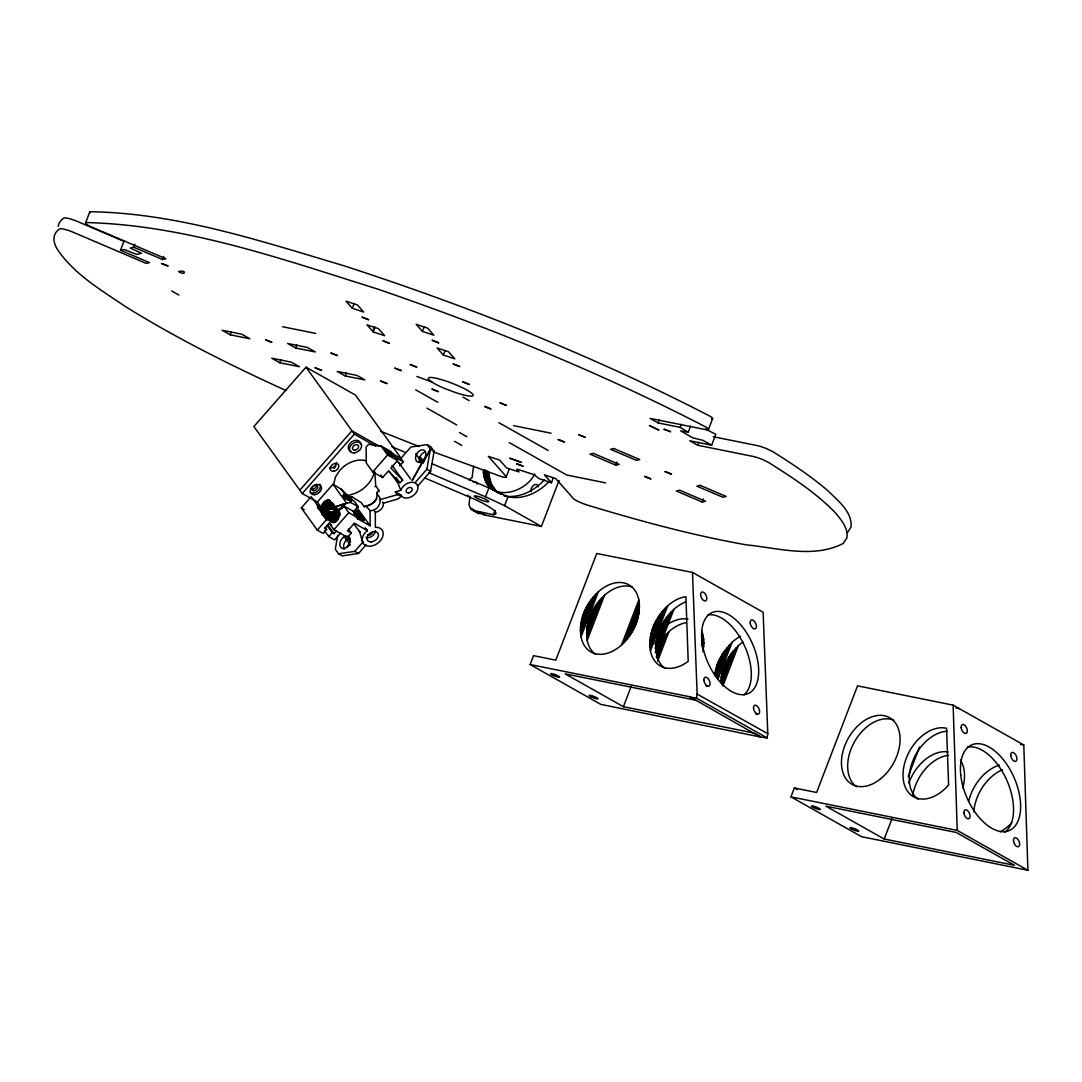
<?xml version="1.0" encoding="UTF-8"?>
<svg xmlns="http://www.w3.org/2000/svg" width="1082" height="1082" viewBox="0 0 1082 1082"><rect width="100%" height="100%" fill="white"/><g stroke="black" fill="none" stroke-linecap="round" stroke-linejoin="round"><path stroke-width="1.5" d="M347.349 496.99L351.677 496.597L351.515 500.98L344.793 498.748L342.818 496.043L345.266 494.285L351.596 500.303L350.013 498.112M354.314 513.774L358.088 518.995L370.085 525.771L370.098 510.704L365.689 505.781L364.188 506.619L361.118 502.562L351.677 496.597M374.548 511.204L375.346 512.313L375.346 527.326L376.279 527.299A11.564 8.156 -35.8 0 1 381.527 539.093A11.564 8.156 -35.8 0 1 365.107 545.152A11.564 8.156 -35.8 0 1 367.353 530.586L365.229 528.327L367.353 530.586L354.369 523.242L347.538 531.019L351.258 533.115L347.538 537.362L333.905 529.666L329.104 523.012L330.957 520.888L330.808 518.035L332.593 514.491L346.592 503.089L350.811 502.494L358.25 506.687L353.909 511.637L358.71 518.292L358.088 518.995L354.747 513.72M580.398 630.495C580.507 615.82 587.567 601.578 598.346 591.773A38.56 26.009 -60.6 0 1 638.826 599.942C641.599 616.645 633.741 633.836 621.514 645.034A38.56 26.009 -60.6 0 1 581.034 636.865L580.398 630.495L593.261 596.994M595.465 654.38A38.56 26.009 -60.6 0 1 587.228 640.355C584.456 623.651 592.314 606.461 604.54 595.262A38.56 26.009 -60.6 0 1 632.267 587.039M649.809 644.493C649.903 629.819 656.963 615.577 667.743 605.771A38.56 26.009 -60.6 0 1 684.784 596.858L685.907 596.723L688.206 661.278A38.56 26.009 -60.6 0 1 650.431 650.864L649.809 644.493L662.671 610.992M664.875 668.378A38.56 26.009 -60.6 0 1 656.625 654.367C653.853 637.663 661.724 620.459 673.937 609.274A38.56 26.009 -60.6 0 1 685.217 602.065M702.948 651.824L703.909 642.654L703.286 636.284A38.56 26.009 -60.6 0 0 701.542 630.63M755.791 713.43L756.183 713.728A4.815 2.624 65.9 0 0 757.089 714.188L756.751 714.093A4.179 3.016 -78.6 0 1 755.858 713.511L757.089 714.188M318.46 508.621L319.204 509.636L317.432 505.199L321.408 509.541M322.585 509.324L317.865 507.918C327.291 512.841 319.041 507.282 322.991 503.373C324.154 501.25 326.48 500.222 328.752 500.019C333.175 502.63 327.792 512.354 322.977 509.811L327.143 515.6M312.035 497.734L326.237 517.399C325.033 521.375 330.835 519.062 331.782 522.011C338.166 525.676 343.008 509.054 334.541 512.949L343.995 506.051L353.909 511.637M333.77 483.884L335.461 476.986M370.098 510.704C376.982 510.866 381.527 503.914 379.877 497.706L376.671 493.27L378.714 489.997L375.752 485.899L374.778 471.914M731.013 653.758L723.79 666.958L720.571 680.97L731.013 653.758L738.397 645.616A38.56 26.009 -60.6 0 1 742.969 642.045M705.532 429.013L715.824 434.342L711.672 445.175L702.813 440.293L692.778 437.818L680.632 430.879L688.233 432.191L690.668 425.97M331.958 516.75L329.888 513.882L331.795 515.965M362.849 517.683C358.615 512.111 348.35 507.012 358.088 518.995M392.374 455.238C389.939 459.485 378.281 441.361 391.873 454.535M337.719 535.347L335.298 549.237L338.585 553.781L342.304 555.878L358.534 553.457L366.162 544.76M415.163 482.599L426.89 469.223L430.393 449.165L427.106 444.621L410.889 447.042L400.895 458.43L403.302 461.757L399.745 465.801M417.544 486.21L430.609 471.319L434.112 451.262L430.825 446.717L427.106 444.621M722.681 653.379L717.596 663.469L714.769 674.005L722.681 653.379L732.189 642.113A38.56 26.009 -60.6 0 1 740.575 636.257M376.779 493.094C378.47 499.519 371.883 505.619 365.689 505.781M400.813 490.322L401.124 489.51A9.643 6.79 -35.8 0 1 411.079 482.315L412.147 482.274A9.643 6.79 -35.8 0 1 417.422 485.25L417.895 486.941A9.643 6.79 -35.8 0 1 408.347 497.828L406.277 498.045A9.643 6.79 -35.8 0 1 400.922 495.069L395.376 491.891L400.813 490.322L397.878 483.14L389.168 471.076M470.061 496.07L469.006 504.631L470.305 508.013L472.658 510.244L493.365 514.721L495.069 510.285M85.573 222.892L89.738 212.058M285.81 390.453C231.021 365.5 176.988 338.585 125.796 306.815C101.072 290.03 73.833 274.138 56.94 248.725A424.117 67.084 21 0 1 59.781 228.816L62.012 228.762A11.564 1.826 21 0 1 73.535 232.4L146.138 263.386L149.451 262.601L120.508 250.253L124.065 240.961M120.508 250.253L124.457 249.59L136.562 254.419L141.539 253.296L130.354 248.062L133.613 247.169L134.804 244.086M133.613 247.169L162.571 259.531L163.747 256.434M230.195 334.798L249.834 338.761L241.786 334.216L222.135 330.253L230.195 334.798L231.386 331.701M279.778 362.754L299.416 366.717L291.356 362.172L271.717 358.21L279.778 362.754L280.968 359.657M295.67 347.998L315.322 351.961L307.261 347.417L287.623 343.454L295.67 347.998L296.86 344.915M352.313 308.289L346.037 301.188L357.439 304.948L363.714 312.049L352.313 308.289L354.098 303.636M345.253 375.954L364.891 379.917L356.844 375.386L337.192 371.424L345.253 375.954L346.443 372.871M372.708 331.498L374.494 326.859M373.249 331.944L366.974 324.843L378.375 328.603L384.651 335.704L373.249 331.944L375.035 327.305M422.467 331.417L416.191 324.316L427.593 328.076L433.868 335.177L422.467 331.417L424.252 326.778M443.404 355.072L437.128 347.971L448.53 351.731L454.805 358.832L443.404 355.072L445.189 350.433M559.056 480.476L541.406 526.434L504.591 505.673L485.493 496.8L488.902 487.914L431.894 463.691M506.187 476.986L509.162 469.25M504.591 505.673L507.999 496.787A68.802 49.61 -78.6 0 0 549.683 480.935M433.179 451.843L501.737 476.716A11.564 1.826 21 0 0 505.957 476.242L488.361 456.374L499.681 460.093L506.687 468.019L518.981 471.901L516.844 469.304L517.71 469.331L534.008 474.687L539.228 478.677L551.414 482.775L553.2 478.122M530.139 664.537L533.548 655.651L555.81 660.142L596.75 553.511L692.48 572.419L763.135 612.25L767.787 733.691L767.097 737.924L760.403 736.991L689.734 696.74L530.139 664.537L600.794 704.368L760.403 736.991M615.834 465.179L619.175 464.394L593.261 453.331L589.92 454.115L615.834 465.179L617.024 462.082M582.522 616.632L585.2 609.666M581.575 620.148L586.904 606.285M580.912 623.665L588.824 603.026M162.571 259.531L165.884 258.747L93.282 227.775A11.564 1.826 21 0 1 86.438 222.567L87.115 222.567C187.078 225.259 283.011 259.437 377.523 289.029C489.456 327.44 599.469 372.032 704.639 426.403A11.564 1.826 21 0 1 707.804 428.377L708.318 428.891A11.564 1.826 21 0 1 705.153 429.513L650.133 418.423L658.127 422.927L659.317 419.83M580.507 627.127L590.948 599.915M580.574 633.754L595.736 594.261M581.034 636.865L598.346 591.773M588.73 620.121L591.394 613.156M587.783 623.651L593.098 609.775M587.107 627.154L595.019 606.529M586.715 630.617L597.156 603.418M586.593 633.998L599.455 600.483M586.769 637.244L601.93 597.751M587.228 640.355L604.54 595.262M658.127 422.927L680.064 427.349L681.254 424.252M711.672 445.175L689.734 440.753L697.728 445.257L698.918 442.159M621.514 645.034L638.826 599.942M624.125 642.546L639.286 603.053M626.6 639.814L639.462 606.312M708.426 429.595L712.578 418.761M628.899 636.892L639.354 609.68M631.036 633.782L638.948 613.142M632.956 630.522L638.272 616.645M634.661 627.141L637.325 620.175M651.932 630.63L654.61 623.665M650.985 634.16L656.314 620.284M689.734 696.74L695.942 700.23L565.142 673.843L623.408 706.695L631.198 686.394M702.286 502.048L705.586 501.264L679.658 490.2L676.318 490.985L702.245 502.048L703.435 498.951M650.309 637.663L658.235 617.038M649.917 641.126L660.358 613.927M649.971 647.753L665.132 608.26M650.431 650.864L667.743 605.771M655.962 637.907L657.721 633.335L662.793 628.115A38.56 26.009 -60.6 0 1 688.03 619.202M658.127 634.12L660.804 627.154M657.18 637.65L662.509 623.787M654.935 644.277L660.182 630.603M656.504 641.166L664.429 620.527M656.111 644.615L666.553 617.416M655.029 648.334L662.793 628.115M656.003 647.996L668.865 614.481M655.192 652.284L659.479 642.87L668.987 631.604A38.56 26.009 -60.6 0 1 686.029 622.691M656.179 651.256L671.34 611.763M656.084 651.716L659.479 642.87M656.382 653.366L661.602 639.76M656.625 654.367L673.937 609.274M656.314 656.625L663.915 636.825M657.058 658.411L666.377 634.106M657.653 661.156L668.987 631.604M701.488 640.95L703.286 636.284M701.407 645.467L703.733 639.394M702.15 647.225L703.909 642.654M702.637 649.051L703.8 646.022M689.761 697.16L696.443 698.093L697.133 693.86L692.48 572.419M716.379 666.972L719.057 660.006M715.432 670.502L720.761 656.639M714.945 675.952L724.805 650.268M716.014 676.277L727.118 647.334M716.757 678.022L729.593 644.615M717.866 679.442L732.189 642.113M722.587 670.475L725.251 663.496M721.64 673.991L726.955 660.128M720.964 677.508L728.876 656.869M721.045 682.81L733.312 650.837M721.789 684.554L735.787 648.104M722.871 686.042L738.397 645.616M790.942 796.866L794.35 787.98L816.612 792.484L857.539 685.853L953.134 705.139L1023.788 744.984L1027.9 870.266L861.597 836.711L790.942 796.866L957.245 830.421L1027.9 870.266M884.21 839.023L1014.497 865.316L956.245 832.464L825.945 806.185L884.21 839.023L891.987 818.736M908.177 776.592L919.551 746.932M345.942 536.104A6.749 4.558 -60.6 0 0 344.644 536.537L343.373 537.321A6.749 4.558 -60.6 0 0 340.221 546.451A6.749 4.558 -60.6 0 0 347.241 546.789L349.824 542.542A6.749 4.558 -60.6 0 0 347.173 536.063M416.895 453.547L416.137 455.062A6.749 4.558 -60.6 0 0 420.398 462.136L424.009 459.309A6.749 4.558 -60.6 0 0 424.428 450.491A6.749 4.558 -60.6 0 0 416.895 453.547L415.826 453.885L422.183 462.69L412.134 480.503L424.009 459.309M655.854 649.498L657.558 646.13M335.542 476.837L339.789 470.318L343.86 466.45M421.939 462.366L422.927 460.553M430.393 449.165L422.629 463.299L430.393 449.165L434.112 451.262M344.211 549.101A6.749 4.558 -60.6 0 1 345.929 540.527L347.701 538.444L350.527 542.366M336.556 511.204L336.678 510.379M345.929 540.527L347.457 538.119M847.463 532.56L851.101 526.934C852.197 511.34 837.739 500.709 827.919 490.728C810.797 476.161 792.051 463.705 773.021 451.789L767.07 448.841A11.564 1.826 21 0 0 756.9 445.527L713.214 436.709M534.819 474.038C523.702 495.651 484.533 502.86 483.262 470.846L488.834 473.997L491.228 483.911L496.435 491.323L490.849 488.185M402.666 480.165L390.886 468.114L397.527 460.553L391.116 451.681L381.202 446.095L368.597 444.296L366.108 447.123L366.311 463.055L372.722 471.928L382.636 477.527L388.357 470.995L399.84 482.775L402.666 480.165L392.036 465.355M354.68 513.463C360.157 520.888 370.937 524.743 357.804 510.92L364.079 519.617M375.927 499.952L374.832 501.196A13.498 9.508 -35.8 0 1 367.866 505.767M390.818 452.736L401.408 458.714L355.464 395.079L305.99 367.177L253.878 426.551L302.23 493.514L317.351 502.048L330.916 520.807L319.258 509.04L326.48 519.658L317.324 530.112L323.207 533.426L326.642 529.504L325.019 527.245M299.836 490.187L351.934 430.812L379.579 446.406M302.23 493.514L354.341 434.139L305.99 367.177M317.324 530.112L301.31 507.931L311.237 496.624M317.351 502.048L332.986 484.236L341.168 489.145L349.594 497.26M321.963 513.95L325.276 510.177M372.722 471.928L387.599 454.967L381.202 446.095M333.905 529.666L348.796 512.706L343.995 506.051L335.582 512.597L326.778 500.398M340.722 532.993L334.676 539.891L328.779 536.577L332.228 532.655L327.981 526.785A4.342 0.947 41.3 0 0 326.629 525.338M332.228 532.655L334.054 533.683L336.191 531.235M338.585 553.781L354.815 551.36L363.254 541.73M335.352 512.313L336.083 511.705M707.587 686.245L707.168 686.137A4.179 3.016 -78.6 0 1 706.289 685.555L706.6 685.772A4.815 2.624 65.9 0 0 707.506 686.231L706.289 685.555M400.638 494.853L401.598 496.192L397.77 499.032L383.366 503.184L382.555 502.075M344.022 466.342C350.122 461.635 358.345 458.606 366.014 460.756M347.241 546.789L350.122 544.855L344.279 536.767M348.336 545.544L349.892 544.544M347.092 539.418L348.363 538.633A6.749 4.558 -60.6 0 1 349.662 538.2M342.372 507.823L338.612 509.663M364.093 506.66L364.796 506.579A13.498 9.508 -35.8 0 0 366.325 506.254M688.233 432.191L680.064 427.349M332.986 484.236L346.592 503.089L325.723 510.136L326.994 512.773M346.592 503.089L326.75 509.636L335.555 521.835M334.365 506.836L327.738 508.865L328.252 509.581M379.701 499.762L397.378 494.663L401.598 496.192M334.067 506.417L328.617 507.864L329.618 509.27M335.217 508.013L325.723 510.136L330.673 519.252L321.868 507.066M333.635 505.808L329.32 506.714L330.957 508.973M322.463 512.936L320.191 509.149L322.193 509.811M375.346 512.313L375.779 512.246A7.709 5.437 -35.8 0 0 383.434 503.536L383.366 503.184M333.053 505.01L329.821 505.47L332.16 508.702M332.539 512.354L333.27 512.273M332.363 504.063L330.078 504.212L338.882 516.412M332.079 503.657L330.267 503.725L339.085 515.925M392.184 456.428L388.492 451.316M331.498 502.846L330.456 502.832L339.261 515.032M330.889 502.007L339.248 514.18M334 512.489L332.769 512.422L333.54 512.665M331.281 514.829L329.888 513.882L332.188 516.628L330.145 513.788L331.958 515.208M282.497 326.71L315.592 333.378M697.728 445.257L752.747 456.361A11.564 1.826 21 0 1 762.905 459.674L768.856 462.623C792.213 477.419 815.733 492.594 835.128 512.503C841.025 519.698 848.302 527.745 846.936 537.768L843.311 543.394C813.61 558.839 777.917 547.925 746.404 544.868C692.602 535.36 639.814 520.969 587.553 505.145A11.564 1.826 21 0 1 573.298 498.45L555.715 478.569L544.395 474.849L551.414 482.775M513.544 425.632L551.09 433.206M605.568 482.856L566.765 475.025L509.338 442.646M505.375 496.259L507.999 496.787L488.902 487.914M476.851 512.354L485.034 515.059L541.406 526.434M956.042 707.966L959.328 708.629M1020.488 744.308L1023.788 744.984M623.408 706.695L754.195 733.082L760.389 736.572M416.868 376.441L431.853 382.027A24.102 3.814 21 0 0 444.229 388.303L455.887 392.712A24.102 3.814 21 0 0 473.159 394.944L472.577 394.024A24.102 3.814 21 0 0 457.091 385.287L453.236 383.704A24.102 3.814 21 0 0 429.054 377.577L428.161 378.646L428.743 379.566L431.853 382.027M380.769 431.326L419.221 446.568M331.917 516.236L330.903 515.83L332.093 516.479M351.177 499.681L354.044 500.871L358.25 506.687M331.471 515.627L330.375 515.154L331.863 516.155M391.819 446.663L405.696 452.56M419.559 458.457L424.185 460.418M428.472 472.577L485.493 496.8M124.051 241.354L77.688 221.567A11.564 1.826 21 0 0 66.178 217.928L63.946 217.982A424.117 67.084 21 0 0 58.266 226.327M424.644 477.892L473.835 498.937A39.101 6.181 21 0 1 493.365 514.721M333.526 513.598L325.723 510.136L330.808 518.035L322.003 505.835M317.351 505.862L326.155 518.062L320.461 509.216M331.187 514.139L331.917 514.572M463.001 397.135L469.209 400.638M498.856 422.67L548.155 450.464M415.718 389.845L437.777 402.288M426.957 408.171L456.699 424.942M459.566 432.597L466.842 436.709M454.494 441.294L461.784 445.405M171.632 290.923L178.922 295.034M484.547 469.804L488.726 472.158L488.834 473.997M483.451 472.631L489.023 475.782M483.722 474.376L489.307 477.514M484.087 476.066L489.659 479.204M484.533 477.689L490.105 480.841M485.047 479.258L490.633 482.41M485.656 480.76L491.228 483.911M486.332 482.193L491.918 485.345M487.089 483.559L492.675 486.697M487.928 484.831L493.514 487.982M488.834 486.034L494.406 489.186M499.762 492.729L502.562 494.298M489.808 487.143L495.394 490.295M498.342 492.378L501.128 493.947M496.963 491.918L501.155 494.271M491.958 489.118L498.707 493.108L497.544 492.256M426.89 469.223L430.609 471.319M382.487 448.056L385.408 449.693M354.341 434.139L375.941 446.325M393.226 456.063L403.302 461.757M387.599 454.967L397.527 460.553M479.461 511.921L485.034 515.059M470.305 508.013L474.633 510.582M471.995 509.23L476.675 512.165M470.927 508.838L477.027 512.516M471.644 509.541L478.907 513.707M696.903 693.954L767.787 733.691M696.443 698.093L767.097 737.924M348.796 512.706L358.71 518.292M331.66 515.884L330.443 515.194M324.329 514.829L321.692 513.341L324.478 517.182M301.31 507.931L304.204 509.568M331.741 525.081L329.104 523.593L324.816 528.476L326.642 529.504M794.35 787.98L797.299 789.644M354.815 551.36L358.534 553.457M331.241 515.289L330.01 514.586L331.417 515.546M326.237 517.399L327.887 518.521M331.565 515.343L329.848 514.153L331.133 515.154M329.888 513.882L331.904 515.33M331.011 514.464L331.917 515.167M330.145 513.788L332.066 515.357M330.957 520.888L327.291 516.263L330.781 520.631L328.279 515.289L330.794 520.374M330.578 513.869L331.633 514.775M331.795 515.573L325.723 510.136L332.593 514.491L331.214 512.57M356.127 511.231L358.331 513.436L355.599 510.501M357.533 512.354L359.616 514.477L356.871 511.421M365.04 528.151L367.353 530.586M362.97 517.845L356.424 510.799L363.403 520.456M356.492 510.907L360.874 515.6M329.334 519.076L320.272 509.135M355.572 509.379L362.484 517.182M355.626 509.446L362.01 516.75M331.782 522.011L331.065 521.037M359.995 513.95L361.023 515.167M324.532 530.707L328.779 536.577M342.899 496.76L343.9 498.139M385.503 450.829L386.436 452.087M343.035 495.34L345.915 499.248M342.818 496.043L344.793 498.748M343.576 494.677L347.214 499.641M344.428 494.109L348.647 499.884M349.121 497.206L351.677 500.736M348.147 496.34L351.515 500.98M347.146 495.529L351.109 500.993M346.159 494.826L350.487 500.804M336.461 508.418L339.261 512.273M332.607 503.685L339.626 513.382M420.073 456.726L423.454 461.405M399.015 462.92L410.619 478.988M391.17 453.737L392.685 455.82M390.345 452.898L392.752 456.225M389.425 452.073L392.577 456.428M387.572 450.667L391.589 456.225M386.747 450.18L390.832 455.82M386.071 449.882L389.953 455.252M385.571 449.774L389.02 454.548M385.287 449.882L388.086 453.75M385.233 450.193L387.207 452.912M395.985 477.338L399.84 482.775M395.376 491.891L397.378 494.663M380.796 474.984L382.636 477.527M356.519 506.971L370.085 525.771M345.266 494.285L349.689 500.384M359.941 514.302L364.174 520.172M341.168 489.145L350.811 502.494M358.764 513.301L363.944 520.456M355.194 509.947L362.578 520.185M355.951 511.881L361.537 519.63M355.004 511.461L360.333 518.846M354.328 511.326L359.062 517.872M353.936 511.475L357.777 516.777M356.56 515.641L353.287 511.11L354.112 512.57M353.584 523.445L360.049 532.398L359.454 531.167L362.443 541.676M335.474 506.444L339.613 512.165M337.679 509.717L339.64 512.435M332.174 503.59L340.005 514.437M329.388 500.222L339.058 513.436M328.752 500.019L338.017 512.936M331.173 504.239L339.004 515.073M328.049 500.046L336.854 512.246L343.995 506.051L336.123 512.489L327.305 500.29M327.657 500.479L336.461 512.679M348.35 529.084L351.258 533.115M327.17 500.371L335.975 512.57M334.947 512.57L338.625 517.669M325.736 500.75L331.579 508.838M334.027 513.233L338.125 518.914M324.722 501.399L330.294 509.122M331.944 511.651L333.905 514.369M332.377 513.084L337.422 520.063M323.788 502.291L328.942 509.419M330.037 512.057L336.543 521.064M322.991 503.373L329.685 512.652M322.382 504.577L327.616 511.84M330.984 517.439L334.527 522.336M333.513 522.538L327.075 512.868M332.58 522.43L323.775 510.231L327.954 516.439M321.327 507.999L322.639 509.811M317.486 506.985L326.48 519.658M327.575 524.702L334.054 533.683M336.529 508.215L339.491 512.327M332.485 503.157L338.991 512.178M338.977 513.206L340.316 515.073M329.334 500.777L330.889 502.941M353.341 511.502L353.909 512.408M324.708 510.339L330.686 520.496M378.714 489.997L378.849 490.565A13.498 9.508 -35.8 0 1 378.998 491.823M953.134 705.139L957.245 830.421M960.37 760.037A38.262 25.819 -60.6 0 1 962.737 787.994M908.894 782.949A38.262 25.819 -60.6 0 1 948.116 751.936M912.653 795.757A38.262 25.819 -60.6 0 1 948.562 755.304M973.773 811.838A38.262 25.806 -60.6 0 1 1002.514 769.735M856.552 786.79A38.262 25.819 -60.6 0 1 854.388 741.968A38.262 25.819 -60.6 0 1 893.813 720.206M967.267 747.162A46.756 25.63 66.2 0 1 1006.99 780.649A46.756 25.63 66.2 0 1 1004.556 832.342M918.104 799.206A38.262 25.819 -60.6 0 1 913.289 759.753A38.262 25.819 -60.6 0 1 947.129 731.256M1011.805 822.699A38.262 25.819 -60.6 0 1 1000.268 831.815M968.755 800.964A38.262 25.819 -60.6 0 1 999.376 765.136M473.28 482.058A4.815 3.246 -60.6 0 1 477.094 484.154M531.167 491.688A4.815 3.246 -60.6 0 1 533.791 485.182A4.815 3.246 -60.6 0 1 538.309 486.832M467.951 495.299A10.604 7.155 -60.6 0 1 467.64 495.083M469.074 480.083A10.604 7.155 -60.6 0 1 472.239 477.473A75.713 51.084 -60.6 0 1 473.7 466.193M544.422 479.881A68.802 49.61 -78.6 0 1 504.063 495.975M711.483 418.977A11.564 1.826 21 0 0 712.47 418.058L711.956 417.544A11.564 1.826 21 0 0 708.791 415.569C591.8 355.248 469.061 306.476 343.968 265.766C261.357 241.286 177.529 213.14 90.59 211.734A11.564 1.826 21 0 0 90.09 212.843M419.897 462.88A6.749 4.558 -60.6 0 1 419.857 457.159L420.614 455.657A6.749 4.558 -60.6 0 1 425.334 451.965M316.539 485.236A3.368 2.38 -35.8 0 1 314.564 488.388A3.368 2.38 -35.8 0 1 311.089 488.591M316.201 484.29A3.368 2.38 -35.8 0 1 316.431 484.722M374.291 471.766A24.913 17.555 -35.8 0 1 355.451 493.216L349.77 495.015A24.913 17.555 -35.8 0 1 346.943 495.448M334.013 468.506A24.913 17.555 -35.8 0 1 335.893 466.153M336.448 462.393A4.815 3.395 -35.8 0 1 334.311 466.572A4.815 3.395 -35.8 0 1 329.618 467.803M374.913 486.548A3.855 2.719 -35.8 0 1 375.738 486.575M372.654 531.681A3.368 2.38 -35.8 0 1 370.68 534.549A3.368 2.38 -35.8 0 1 367.42 534.9M350.879 451.086A6.749 4.761 -35.8 0 1 351.555 441.902A6.749 4.761 -35.8 0 1 360.468 444.161M396.702 461.351A7.709 5.437 -35.8 0 1 399.745 464.854M375.359 530.505A6.357 4.49 -35.8 0 1 372.208 536.063A6.357 4.49 -35.8 0 1 365.946 537.308M376.874 498.64A13.498 9.508 -35.8 0 1 376.414 499.302M319.745 484.249A6.262 4.409 -35.8 0 1 317.77 491.106A6.262 4.409 -35.8 0 1 310.236 492.256M708.02 614.874A44.335 24.183 65.9 0 1 744.781 646.36A44.335 24.183 65.9 0 1 743.956 694.901M167.926 265.942L161.556 263.535L167.926 265.942M178.746 271.528C185.117 276.397 187.429 269.513 178.746 271.528M265.55 339.856L271.907 342.358L265.658 339.802M315.132 367.812L321.489 370.315L315.132 367.812M383.096 340.857L389.452 343.359L383.096 340.857M380.607 381.026L386.964 383.528L380.607 381.026M401.233 370.599L394.862 368.191L401.233 370.599M410.294 364.566L416.651 367.082L410.294 364.566M484.668 406.507L491.025 409.01L484.777 406.453M523.12 466.234L516.75 463.826L523.12 466.234M670.515 431.664L664.132 429.256L670.515 431.664M665.146 471.617L671.503 474.119L665.146 471.617M331.024 353.07L337.381 355.572L331.024 353.07M362.159 317.188L368.529 319.69L362.159 317.188M432.313 340.33L438.67 342.832L432.313 340.33M432.043 389.155L438.413 391.657L432.164 389.101M453.25 363.985L459.607 366.487L453.25 363.985M462.907 381.919L469.263 384.421L462.907 381.919M500.087 402.883L506.457 405.398L500.087 402.883M509.987 458.308L521.483 462.393L510.068 458.268M558.163 439.576L564.52 442.078L558.271 439.508M578.735 434.748L585.091 437.25L578.735 434.748M649.498 425.578L658.938 430.149L649.579 425.551M644.574 476.445L650.931 478.947L644.683 476.378M948.603 784.95L947.359 786.357A38.262 25.819 -60.6 0 1 903.01 775.578A38.262 25.819 -60.6 0 1 946.574 728.294L948.603 784.95M613.832 448.503L610.491 449.287L636.405 460.35L639.76 459.566L613.832 448.503M700.243 485.385L696.889 486.17L722.817 497.22L726.157 496.435L700.243 485.385M331.078 511.908L322.977 509.811L330.943 511.921M851.71 829.11A4.842 0.771 21 0 0 858.824 831.165A4.842 0.771 21 0 0 852.4 827.96A4.842 0.771 21 0 0 851.71 829.11M880.248 779.108A38.262 25.819 -60.6 0 0 890.04 717.934A38.262 25.819 -60.6 0 0 841.999 755.912A38.262 25.819 -60.6 0 0 880.248 779.108M960.762 775.091A46.756 25.63 66.2 0 0 1009.263 830.53A46.756 25.63 66.2 0 0 1001.526 757.481A46.756 25.63 66.2 0 0 960.762 775.091M1010.764 755.547A4.815 2.637 66.2 0 0 1015.728 761.349A4.815 2.637 66.2 0 0 1015.024 753.856A4.815 2.637 66.2 0 0 1010.764 755.547M813.285 807.442A4.842 0.771 21 0 0 820.399 809.498A4.842 0.771 21 0 0 813.975 806.293A4.842 0.771 21 0 0 813.285 807.442M963.927 812.92A4.815 2.637 66.2 0 0 968.89 818.722A4.815 2.637 66.2 0 0 968.174 811.229A4.815 2.637 66.2 0 0 963.927 812.92M1013.496 840.876A4.815 2.637 66.2 0 0 1018.46 846.679A4.815 2.637 66.2 0 0 1017.756 839.186A4.815 2.637 66.2 0 0 1013.496 840.876M961.168 727.618A4.815 2.637 66.2 0 0 966.131 733.42A4.815 2.637 66.2 0 0 965.428 725.927A4.815 2.637 66.2 0 0 961.168 727.618M477.527 498.464A7.709 1.217 21 0 0 488.739 501.642A7.709 1.217 21 0 0 478.352 496.516A7.709 1.217 21 0 0 477.527 498.464M408.374 492.919A3.368 2.38 -35.8 0 0 412.134 488.631A3.368 2.38 -35.8 0 0 406.994 488.942A3.368 2.38 -35.8 0 0 408.374 492.919M333.702 471.225A4.815 3.395 -35.8 0 0 338.612 464.868A4.815 3.395 -35.8 0 0 331.133 465.882A4.815 3.395 -35.8 0 0 333.702 471.225M313.875 490.673A3.368 2.38 -35.8 0 0 317.635 486.386A3.368 2.38 -35.8 0 0 312.509 486.697A3.368 2.38 -35.8 0 0 313.875 490.673M355.058 450.139A3.368 2.38 -35.8 0 0 358.399 445.662A3.368 2.38 -35.8 0 0 353.151 446.474A3.368 2.38 -35.8 0 0 355.058 450.139M314.389 494.704A6.262 4.409 -35.8 0 0 321.381 486.738A6.262 4.409 -35.8 0 0 311.846 487.319A6.262 4.409 -35.8 0 0 314.389 494.704M371.207 541.947A6.357 4.49 -35.8 0 0 378.294 533.872A6.357 4.49 -35.8 0 0 368.624 534.454A6.357 4.49 -35.8 0 0 371.207 541.947M354.45 452.885A6.749 4.761 -35.8 0 0 361.307 443.985A6.749 4.761 -35.8 0 0 350.852 445.405A6.749 4.761 -35.8 0 0 354.45 452.885M750.205 622.948A4.815 2.624 65.9 0 0 755.141 628.858A4.815 2.624 65.9 0 0 754.519 621.447A4.815 2.624 65.9 0 0 750.205 622.948M701.785 639.53A44.335 24.183 65.9 0 0 747.189 693.941A44.335 24.183 65.9 0 0 741.427 625.694A44.335 24.183 65.9 0 0 701.785 639.53M700.622 594.992A4.815 2.637 65.9 0 0 705.572 600.902A4.815 2.637 65.9 0 0 704.937 593.491A4.815 2.637 65.9 0 0 700.622 594.992M753.491 708.155A4.815 2.597 65.9 0 0 758.401 714.093A4.815 2.597 65.9 0 0 757.752 706.695A4.815 2.597 65.9 0 0 753.491 708.155M703.895 680.226A4.815 2.624 65.9 0 0 708.832 686.137A4.815 2.624 65.9 0 0 708.196 678.712A4.815 2.624 65.9 0 0 703.895 680.226M552.429 675.046A4.815 0.757 21 0 0 559.624 677.183A4.815 0.757 21 0 0 553.416 674.018A4.815 0.757 21 0 0 552.429 675.046M590.853 696.713A4.815 0.757 21 0 0 598.048 698.85A4.815 0.757 21 0 0 591.84 695.685A4.815 0.757 21 0 0 590.853 696.713"/></g></svg>
